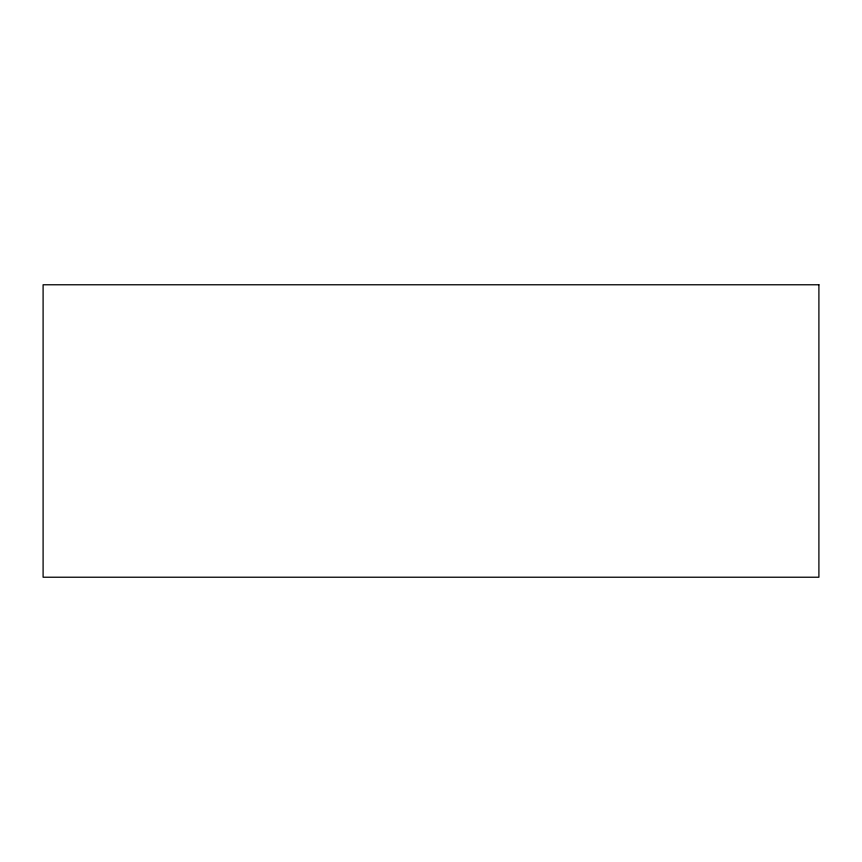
<?xml version="1.0" encoding="UTF-8"?>
<svg xmlns="http://www.w3.org/2000/svg" width="862" height="862" viewBox="0 0 862 862"><rect width="100%" height="100%" fill="white"/><g stroke="black" fill="none" stroke-linecap="round" stroke-linejoin="round"><path stroke-width="1.29" d="M818.9 284.772L43.1 284.772L43.1 577.228L818.9 577.228L818.9 284.772"/></g></svg>
